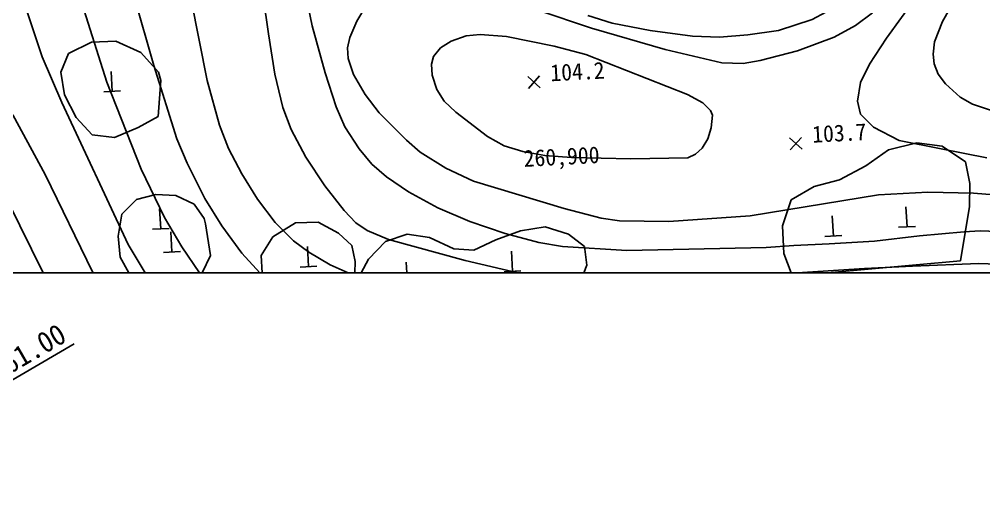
# Model space of a CAD drawing. Header units: millimetres. Extents: x 12262 to 13058, y 1103 to 1809.
# Drawn here: x 12733.5 to 12848.4, y 1364.9 to 1423.6 of the extents above; entities that cross this region are included whole.
import ezdxf
from ezdxf.enums import TextEntityAlignment as Align
from ezdxf.xclip import XClip

# ---------------------------------------------------------------- set-up
doc = ezdxf.new("R2010")
doc.units = ezdxf.units.MM
doc.header["$LTSCALE"] = 10
doc.header["$MEASUREMENT"] = 0
doc.header["$XCLIPFRAME"] = 2
doc.layers.add('TX-PAPR', color=2, linetype='Continuous', plot=False)
for name, color, linetype in [('TZ-BASE', 253, 'Continuous'), ('TZ-LEAL', 1, 'Continuous'), ('TZ-LEAT', 3, 'Continuous')]:
    doc.layers.add(name, color=color, linetype=linetype)
doc.styles.add('HANA', font='GulimChe.ttf')
doc.styles.add('굴림체', font='GulimChe.ttf')

# ---------------------------------------------------------------- blocks, each defined once
blk = doc.blocks.new('JD-SGS4SX3S')
at = {"layer": 'TZ-BASE'}
for p, q in [((417.59, -46.49, 101), (414.64, -24.91, 101)), ((403.95, -50.28, 99), (397.98, -29.2, 99)), ((398.35, -52.24, 98), (393.11, -35.76, 98)), ((497.9, -45.01, 105), (501.75, -38.22, 105)), ((390.66, -49.25, 97), (387.43, -39.58, 97)), ((422.8, -45.55, 102), (421.76, -40.46, 102)), ((491.24, -47.02, 104), (495.47, -41.1, 104)), ((410.29, -52.08, 100), (408.4, -42.4, 100)), ((428.11, -44.98, 103), (429.55, -42.6, 103)), ((449.68, -43.69, 103), (456.1, -45.81, 103)), ((455.64, -44.32, 102), (458.55, -45.22, 102)), ((478.34, -46.1, 102), (482.35, -44.79, 102)), ((482.35, -44.79, 102), (483.99, -43.91, 102)), ((487.51, -45.5, 103), (489.56, -44, 103)), ((424.35, -51.16, 102), (422.8, -45.55, 102)), ((427.3, -46.94, 103), (428.11, -44.98, 103)), ((456.1, -45.81, 103), (464.84, -48.37, 103)), ((458.55, -45.22, 102), (463.07, -46.11, 102)), ((485, -46.89, 103), (487.51, -45.5, 103)), ((496.95, -47.47, 105), (497.9, -45.01, 105)), ((418.37, -51.3, 101), (417.59, -46.49, 101)), ((427.01, -48.18, 103), (427.3, -46.94, 103)), ((439.35, -47.38, 104), (441.16, -46.75, 104)), ((441.16, -46.75, 104), (442.82, -46.56, 104)), ((442.82, -46.56, 104), (445.95, -46.81, 104)), ((445.95, -46.81, 104), (451.64, -47.97, 104)), ((463.07, -46.11, 102), (468.12, -46.79, 102)), ((468.12, -46.79, 102), (471.34, -46.9, 102)), ((471.34, -46.9, 102), (474.72, -46.62, 102)), ((474.72, -46.62, 102), (478.34, -46.1, 102)), ((480.63, -48.51, 103), (485, -46.89, 103)), ((489.18, -50.12, 104), (491.24, -47.02, 104)), ((393.8, -48.84, 98.58), (396.52, -47.51, 98.58)), ((396.52, -47.51, 98.58), (399.42, -47.37, 98.58)), ((399.42, -47.37, 98.58), (402.39, -48.72, 98.58)), ((427.08, -49.44, 103), (427.01, -48.18, 103)), ((437.27, -49.2, 104), (438.08, -48.16, 104)), ((438.08, -48.16, 104), (439.35, -47.38, 104)), ((451.64, -47.97, 104), (455.42, -48.97, 104)), ((496.76, -48.93, 105), (496.95, -47.47, 105)), ((392.98, -54.68, 97), (390.66, -49.25, 97)), ((392.89, -51.06, 98.58), (393.8, -48.84, 98.58)), ((402.39, -48.72, 98.58), (404.51, -51.05, 98.58)), ((437.04, -50.12, 104), (437.27, -49.2, 104)), ((455.42, -48.97, 104), (467.52, -53.71, 104)), ((464.84, -48.37, 103), (471.59, -49.95, 103)), ((476.16, -49.67, 103), (480.63, -48.51, 103)), ((496.89, -50.09, 105), (496.76, -48.93, 105)), ((406.7, -59.01, 99), (403.95, -50.28, 99)), ((427.73, -51.35, 103), (427.08, -49.44, 103)), ((437.1, -51.42, 104), (437.04, -50.12, 104)), ((471.59, -49.95, 103), (474.16, -50.03, 103)), ((474.16, -50.03, 103), (476.16, -49.67, 103)), ((488.13, -52.3, 104), (489.18, -50.12, 104)), ((497.37, -51.29, 105), (496.89, -50.09, 105)), ((393.32, -53.76, 98.58), (392.89, -51.06, 98.58)), ((398.97, -53.36, 98.2), (398.85, -50.97, 98.2)), ((404.51, -51.05, 98.58), (404.8, -52.08, 98.58)), ((419.33, -55.29, 101), (418.37, -51.3, 101)), ((425.67, -55.19, 102), (424.35, -51.16, 102)), ((429.11, -53.74, 103), (427.73, -51.35, 103)), ((437.65, -53.13, 104), (437.1, -51.42, 104)), ((448.49, -51.59, 104.22), (449.97, -52.93, 104.22)), ((448.56, -53, 104.22), (449.9, -51.52, 104.22)), ((498.25, -52.44, 105), (497.37, -51.29, 105)), ((402.43, -62.62, 98), (398.35, -52.24, 98)), ((404.8, -52.08, 98.58), (404.47, -56.34, 98.58)), ((411.76, -57.4, 100), (410.29, -52.08, 100)), ((487.77, -54.54, 104), (488.13, -52.3, 104)), ((500, -54.06, 105), (498.25, -52.44, 105)), ((394.68, -56.49, 98.58), (393.32, -53.76, 98.58)), ((397.98, -53.41, 98.2), (399.97, -53.31, 98.2)), ((430.8, -55.92, 103), (429.11, -53.74, 103)), ((438.54, -54.51, 104), (437.65, -53.13, 104)), ((467.52, -53.71, 104), (469.34, -54.73, 104)), ((400.9, -71.6, 97), (392.98, -54.68, 97)), ((439.94, -55.85, 104), (438.54, -54.51, 104)), ((469.34, -54.73, 104), (470.25, -55.65, 104)), ((488.14, -56.06, 104), (487.77, -54.54, 104)), ((501.45, -54.88, 105), (500, -54.06, 105)), ((507.8, -57.02, 105), (501.45, -54.88, 105)), ((391.01, -63.25, 96), (387.15, -56.16, 96)), ((420.32, -57.89, 101), (419.33, -55.29, 101)), ((426.7, -57.58, 102), (425.67, -55.19, 102)), ((434.05, -59.19, 103), (430.8, -55.92, 103)), ((443.71, -58.75, 104), (439.94, -55.85, 104)), ((470.25, -55.65, 104), (470.48, -56.21, 104)), ((470.48, -56.21, 104), (470.32, -57.72, 104)), ((489.67, -57.62, 104), (488.14, -56.06, 104)), ((396.6, -58.54, 98.58), (394.68, -56.49, 98.58)), ((404.47, -56.34, 98.58), (402.1, -57.67, 98.58)), ((412.86, -60.15, 100), (411.76, -57.4, 100)), ((399.25, -58.86, 98.58), (396.6, -58.54, 98.58)), ((402.1, -57.67, 98.58), (399.25, -58.86, 98.58)), ((422.07, -61.21, 101), (420.32, -57.89, 101)), ((428.4, -60.21, 102), (426.7, -57.58, 102)), ((470.32, -57.72, 104), (469.92, -59.02, 104)), ((492.74, -59.2, 104), (489.67, -57.62, 104)), ((407.91, -61.91, 99), (406.7, -59.01, 99)), ((435.67, -60.6, 103), (434.05, -59.19, 103)), ((445.69, -59.85, 104), (443.71, -58.75, 104)), ((469.92, -59.02, 104), (469.27, -60.11, 104)), ((479.68, -58.91, 103.66), (481.17, -60.25, 103.66)), ((479.75, -60.33, 103.66), (481.09, -58.84, 103.66)), ((491.47, -60.33, 103.17), (494.85, -59.49, 103.17)), ((497.72, -60.2, 104), (492.74, -59.2, 104)), ((494.85, -59.49, 103.17), (497.87, -59.88, 103.17)), ((414.42, -63.19, 100), (412.86, -60.15, 100)), ((429.92, -62.04, 102), (428.4, -60.21, 102)), ((438.75, -62.51, 103), (435.67, -60.6, 103)), ((447.9, -60.54, 104), (445.69, -59.85, 104)), ((450.51, -60.99, 104), (447.9, -60.54, 104)), ((468.46, -60.83, 104), (467.56, -61.28, 104)), ((469.27, -60.11, 104), (468.46, -60.83, 104)), ((488.74, -62.22, 103.17), (491.47, -60.33, 103.17)), ((503.18, -61.26, 104), (497.72, -60.2, 104)), ((497.87, -59.88, 103.17), (500.65, -61.75, 103.17)), ((410.02, -66.14, 99), (407.91, -61.91, 99)), ((424.33, -64.61, 101), (422.07, -61.21, 101)), ((453.71, -61.22, 104), (450.51, -60.99, 104)), ((460.77, -61.4, 104), (453.71, -61.22, 104)), ((467.56, -61.28, 104), (460.77, -61.4, 104)), ((500.65, -61.75, 103.17), (501.15, -64.35, 103.17)), ((405.2, -68.39, 98), (402.43, -62.62, 98)), ((431.65, -63.55, 102), (429.92, -62.04, 102)), ((442.01, -64.07, 103), (438.75, -62.51, 103)), ((485.64, -63.91, 103.17), (488.74, -62.22, 103.17)), ((396.67, -74.95, 96), (391.01, -63.25, 96)), ((416.31, -66.22, 100), (414.42, -63.19, 100)), ((434.28, -65.33, 102), (431.65, -63.55, 102)), ((452.83, -67.32, 103), (442.01, -64.07, 103)), ((482.62, -64.69, 103.17), (485.64, -63.91, 103.17)), ((426.63, -67.56, 101), (424.33, -64.61, 101)), ((437.78, -67.22, 102), (434.28, -65.33, 102)), ((479.87, -66.28, 103.17), (482.62, -64.69, 103.17)), ((496.16, -65.39, 103), (490.28, -65.7, 103)), ((501.57, -65.5, 103), (496.16, -65.39, 103)), ((501.15, -64.35, 103.17), (501.09, -67.07, 103.17)), ((392.03, -77.6, 95), (386.6, -66.54, 95)), ((400.13, -68, 98.77), (401.87, -66.24, 98.77)), ((401.87, -66.24, 98.77), (404.19, -65.64, 98.77)), ((404.19, -65.64, 98.77), (406.57, -65.78, 98.77)), ((406.57, -65.78, 98.77), (408.75, -66.82, 98.77)), ((412.04, -69.39, 99), (410.02, -66.14, 99)), ((418.4, -68.98, 100), (416.31, -66.22, 100)), ((490.28, -65.7, 103), (474.97, -68.21, 103)), ((478.84, -69.39, 103.17), (479.87, -66.28, 103.17)), ((506.13, -65.84, 103), (501.57, -65.5, 103)), ((404.77, -69.75, 98.2), (404.64, -67.35, 98.2)), ((408.75, -66.82, 98.77), (409.93, -68.5, 98.77)), ((428.02, -69.04, 101), (426.63, -67.56, 101)), ((441.57, -68.86, 102), (437.78, -67.22, 102)), ((457.23, -68.45, 103), (452.83, -67.32, 103)), ((493.67, -69.51, 102.87), (493.54, -67.11, 102.87)), ((501.09, -67.07, 103.17), (500.04, -73.56, 103.17)), ((399.69, -70.61, 98.77), (400.13, -68, 98.77)), ((407.28, -71.9, 98), (405.2, -68.39, 98)), ((409.93, -68.5, 98.77), (410.12, -69.14, 98.77)), ((420.83, -69.03, 100.56), (423.53, -68.93, 100.56)), ((423.53, -68.93, 100.56), (425.93, -70.25, 100.56)), ((445.81, -70.31, 102), (441.57, -68.86, 102)), ((459.4, -68.8, 103), (457.23, -68.45, 103)), ((465.29, -68.86, 103), (459.4, -68.8, 103)), ((474.97, -68.21, 103), (465.29, -68.86, 103)), ((484.89, -70.6, 102.75), (484.76, -68.21, 102.75)), ((403.77, -69.8, 98.2), (405.76, -69.69, 98.2)), ((410.12, -69.14, 98.77), (410.68, -72.91, 98.77)), ((414.43, -72.66, 99), (412.04, -69.39, 99)), ((418.12, -70.71, 100.56), (420.83, -69.03, 100.56)), ((420.58, -71.18, 100), (418.4, -68.98, 100)), ((429.35, -69.94, 101), (428.02, -69.04, 101)), ((431.92, -71.02, 101), (429.35, -69.94, 101)), ((444.7, -71.04, 101.44), (447.62, -69.98, 101.44)), ((447.62, -69.98, 101.44), (450.55, -69.52, 101.44)), ((450.55, -69.52, 101.44), (453.36, -70.36, 101.44)), ((479, -72.69, 103.17), (478.84, -69.39, 103.17)), ((492.67, -69.56, 102.87), (494.67, -69.45, 102.87)), ((502.38, -69.99, 102), (500.46, -70.09, 102)), ((509.56, -70.25, 102), (502.38, -69.99, 102)), ((399.95, -73.13, 98.77), (399.69, -70.61, 98.77)), ((406.11, -72.49, 98.67), (405.99, -70.1, 98.67)), ((416.73, -72.9, 100.56), (418.12, -70.71, 100.56)), ((422.43, -72.54, 100), (420.58, -71.18, 100)), ((425.93, -70.25, 100.56), (427.55, -71.73, 100.56)), ((431.56, -71.24, 101.44), (434.14, -70.38, 101.44)), ((441.04, -73.51, 101), (431.92, -71.02, 101)), ((434.14, -70.38, 101.44), (436.77, -70.76, 101.44)), ((436.77, -70.76, 101.44), (439.7, -72.13, 101.44)), ((442.07, -72.29, 101.44), (444.7, -71.04, 101.44)), ((449.8, -71.36, 102), (445.81, -70.31, 102)), ((453.36, -70.36, 101.44), (455.24, -71.85, 101.44)), ((483.89, -70.66, 102.75), (485.89, -70.55, 102.75)), ((495.17, -70.56, 102), (489.8, -71.23, 102)), ((500.46, -70.09, 102), (495.17, -70.56, 102)), ((403.41, -75.86, 97), (400.9, -71.6, 97)), ((410.15, -76.1, 98), (407.28, -71.9, 98)), ((422.38, -74.25, 100.38), (422.25, -71.85, 100.38)), ((427.55, -71.73, 100.56), (427.94, -73.65, 100.56)), ((429.53, -73.34, 101.44), (431.56, -71.24, 101.44)), ((439.7, -72.13, 101.44), (442.07, -72.29, 101.44)), ((452.61, -71.86, 102), (449.8, -71.36, 102)), ((460.31, -72.31, 102), (452.61, -71.86, 102)), ((455.24, -71.85, 101.44), (455.52, -74.06, 101.44)), ((476.9, -71.97, 102), (460.31, -72.31, 102)), ((480.17, -71.73, 102), (476.9, -71.97, 102)), ((484.41, -71.51, 102), (480.17, -71.73, 102)), ((489.8, -71.23, 102), (484.41, -71.51, 102)), ((401.4, -75.76, 98.77), (399.95, -73.13, 98.77)), ((405.11, -72.55, 98.67), (407.11, -72.44, 98.67)), ((410.68, -72.91, 98.77), (409.67, -75.06, 98.77)), ((418.78, -77.38, 99), (414.43, -72.66, 99)), ((416.91, -75.68, 100.56), (416.73, -72.9, 100.56)), ((424.96, -74.02, 100), (422.43, -72.54, 100)), ((428.24, -75.78, 101.44), (429.53, -73.34, 101.44)), ((447.83, -75.12, 101), (441.04, -73.51, 101)), ((446.66, -74.8, 101.68), (446.54, -72.4, 101.68)), ((480.02, -75.38, 103.17), (479, -72.69, 103.17)), ((421.38, -74.3, 100.38), (423.38, -74.2, 100.38)), ((427.9, -75.38, 100), (424.96, -74.02, 100)), ((427.94, -73.65, 100.56), (427.89, -75.04, 100.56)), ((434.13, -76.11, 101.22), (434.01, -73.71, 101.22)), ((455.52, -74.06, 101.44), (454.43, -76.93, 101.44)), ((488.62, -74.48, 101), (476.88, -75.24, 101)), ((500.04, -73.56, 103.17), (480.02, -75.38, 103.17)), ((494.3, -74.18, 101), (488.62, -74.48, 101)), ((502.2, -73.86, 101), (494.3, -74.18, 101)), ((508.43, -74.13, 101), (502.2, -73.86, 101)), ((400.38, -81.3, 96), (396.67, -74.95, 96)), ((445.66, -74.85, 101.68), (447.66, -74.75, 101.68))]:
    blk.add_line(p, q, dxfattribs=at)
at = {"layer": 'TZ-BASE', "style": 'HANA'}
for s, p in [('104.2', (451.23, -52.16, 104.22)), ('103.7', (482.42, -59.48, 103.66)), ('260,900', (448.05, -62.36))]:
    blk.add_text(s, height=2, rotation=2.9893, dxfattribs=at).set_placement(p)

msp = doc.modelspace()

# ---------------------------------------------------------------- linework, layer by layer
at = {"layer": 'TX-PAPR', "flags": 128}
msp.add_lwpolyline([(13045.6, 1543.33), (12345.6, 1543.33), (12345.6, 1393.33), (13045.6, 1393.33)], close=True, dxfattribs=at)
at = {"layer": 'TZ-LEAL'}
msp.add_lwpolyline([(12740.07, 1384.9), (12712.68, 1368.87), (12712.68, 1364.87)], dxfattribs=at)

# ---------------------------------------------------------------- block references
at = {"layer": 'TZ-BASE'}
ref = msp.add_blockref('JD-SGS4SX3S', (12345.6, 1468.33), dxfattribs=at)
XClip(ref).set_block_clipping_path([(0, -75.0000000001), (700.0000000116, 74.9999999999)])

# ---------------------------------------------------------------- texts
at = {"layer": 'TZ-LEAT', "style": '굴림체'}
msp.add_text('서기(현)295km361.00', height=2.5, rotation=30, dxfattribs=at).set_placement((12726.18, 1377.66), align=Align.CENTER)

doc.saveas('drawing.dxf')
